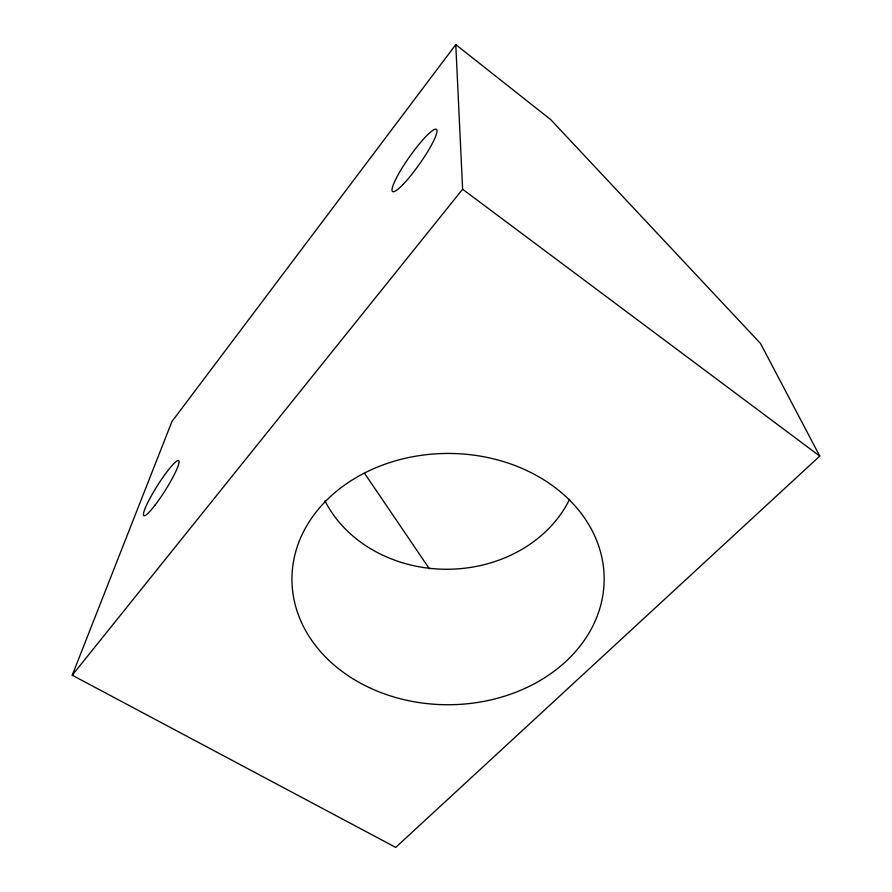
<?xml version="1.0" encoding="UTF-8"?>
<svg xmlns="http://www.w3.org/2000/svg" width="892" height="892" viewBox="0 0 892 892"><rect width="100%" height="100%" fill="white"/><g stroke="black" fill="none" stroke-linecap="round" stroke-linejoin="round"><path stroke-width="1.34" d="M72.241 675.233L171.933 421.537L455.779 44.6L550.743 119.651L760.542 343.498L819.759 456.091L395.725 847.4L72.241 675.233L462.613 189.238L455.779 44.6M462.613 189.238L819.759 456.091M364.705 473.529L429.409 568.806M569.609 499.308A132.997 113.886 -0.4 0 1 447.695 569.263A132.997 113.886 -0.4 0 1 324.956 500.813M352.652 678.6A156.1 125.638 -0.1 0 0 602.769 595.744A156.1 125.638 -0.1 0 0 388.767 462.903A156.1 125.638 -0.1 0 0 352.652 678.6M403.106 184.388A38.044 6.177 -54.8 0 0 437.002 131.079A38.044 6.177 -54.8 0 0 403.307 166.068A38.044 6.177 -54.8 0 0 403.106 184.388M155.208 504.939A32.569 4.583 -57.7 0 0 178.801 460.774A32.569 4.583 -57.7 0 0 149.711 498.806A32.569 4.583 -57.7 0 0 155.208 504.939"/></g></svg>
